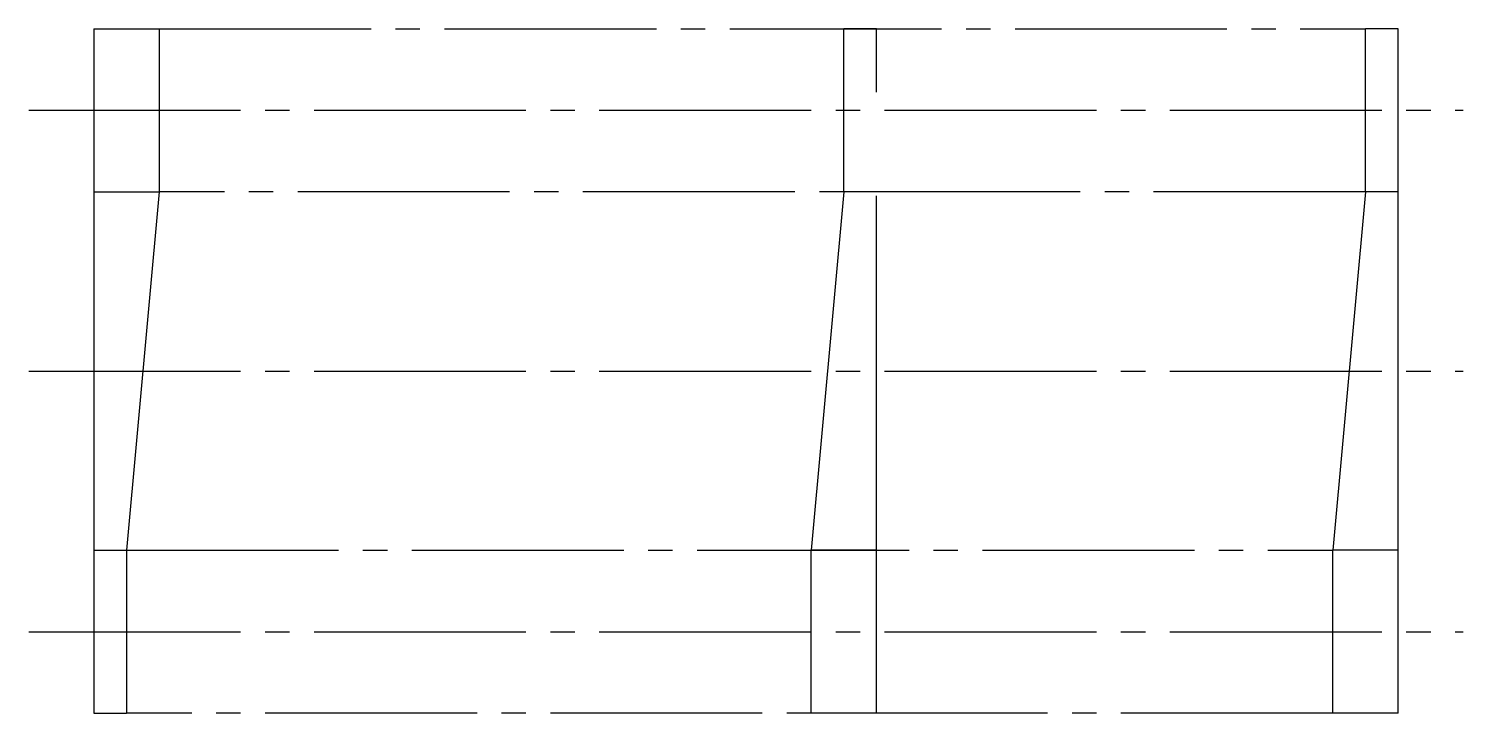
# Model space of a CAD drawing. Extents: x 5.1 to 86.8, y 5 to 64.6.
# Drawn here: x 64.84 to 86.84, y 54.11 to 64.61 of the extents above; entities outside this region: 2.
import ezdxf

# ---------------------------------------------------------------- set-up
doc = ezdxf.new("R2010")
doc.units = 0
doc.header["$LTSCALE"] = 0.25
doc.linetypes.add('CENTER', pattern=[17.5, 13, -1.5, 1.5, -1.5])
doc.linetypes.add('PHANTOM', pattern=[63.5, 31.75, -6.35, 6.35, -6.35, 6.35, -6.35])
doc.layers.get('0').update_dxf_attribs({"linetype": 'CONTINUOUS'})
doc.layers.add('CENTER', color=1, linetype='CENTER')

msp = doc.modelspace()

# ---------------------------------------------------------------- linework, layer by layer
for p, q in [((65.837, 64.607), (65.837, 54.107)), ((65.837, 64.607), (66.837, 64.607)), ((66.837, 64.607), (66.837, 62.107)), ((85.337, 62.107), (85.337, 64.607)), ((85.837, 64.607), (85.337, 64.607)), ((85.837, 54.107), (85.837, 64.607)), ((85.837, 54.107), (85.837, 64.607)), ((65.837, 62.107), (66.837, 62.107)), ((66.837, 62.107), (66.337, 56.607)), ((85.337, 62.107), (84.837, 56.607)), ((85.837, 62.107), (85.337, 62.107)), ((85.837, 59.357), (85.837, 59.357)), ((65.837, 56.607), (66.337, 56.607)), ((66.337, 56.607), (66.337, 54.107)), ((84.837, 54.107), (84.837, 56.607)), ((85.837, 56.607), (84.837, 56.607)), ((85.837, 56.732), (85.837, 56.732)), ((65.837, 54.107), (66.337, 54.107)), ((85.837, 54.107), (84.837, 54.107))]:
    msp.add_line(p, q)
at = {"color": 3, "linetype": 'CENTER'}
for p, q in [((66.837, 64.607), (85.337, 64.607)), ((85.337, 62.107), (66.837, 62.107)), ((66.337, 56.607), (84.837, 56.607)), ((84.837, 54.107), (66.337, 54.107))]:
    msp.add_line(p, q, dxfattribs=at)
at = {"color": 3, "linetype": 'PHANTOM'}
for p, q in [((77.837, 64.607), (77.337, 64.607)), ((77.337, 62.107), (77.337, 64.607)), ((77.837, 54.107), (77.837, 64.607)), ((77.837, 54.107), (77.837, 64.607)), ((77.337, 62.107), (76.837, 56.607)), ((77.837, 62.107), (77.337, 62.107)), ((76.837, 54.107), (76.837, 56.607)), ((77.837, 56.607), (76.837, 56.607)), ((77.837, 54.107), (76.837, 54.107))]:
    msp.add_line(p, q, dxfattribs=at)
at = {"layer": 'CENTER', "color": 1, "linetype": 'CENTER'}
for p, q in [((64.837, 63.357), (86.837, 63.357)), ((64.837, 59.357), (86.837, 59.357)), ((64.837, 55.357), (86.837, 55.357))]:
    msp.add_line(p, q, dxfattribs=at)

# ---------------------------------------------------------------- texts
for s, p in [('SWS10.5-20', (5, 12.5)), ('SWS105', (5, 5))]:
    msp.add_text(s, height=2).set_placement(p)

doc.saveas('drawing.dxf')
